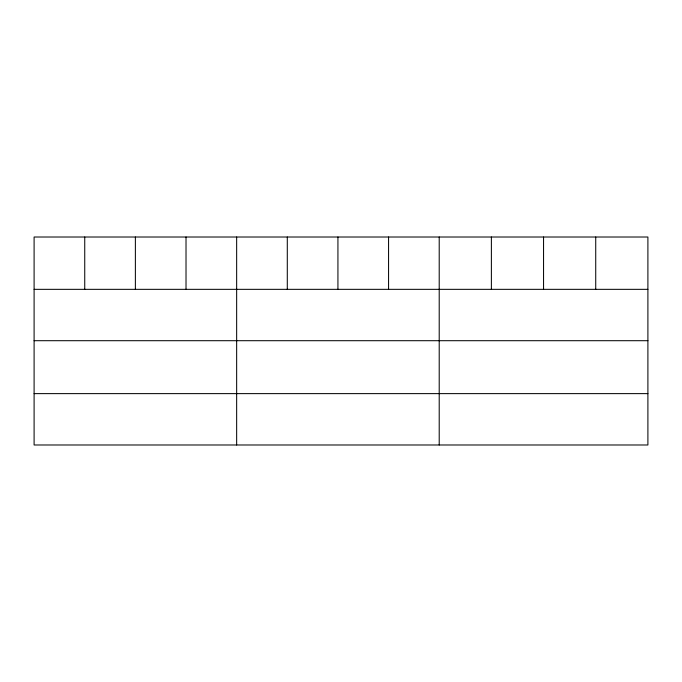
<?xml version="1.0" encoding="UTF-8"?>
<svg xmlns="http://www.w3.org/2000/svg" width="682" height="682" viewBox="0 0 682 682"><rect width="100%" height="100%" fill="white"/><g stroke="black" fill="none" stroke-linecap="round" stroke-linejoin="round"><path stroke-width="1.02" d="M647.9 340.702L647.9 237.012L34.1 237.012L34.1 444.988L647.9 444.988L647.9 340.702L34.1 340.702M34.1 289.339L647.9 289.339M34.1 393.625L647.9 393.625M595.727 237.012L595.727 289.339M543.554 237.012L543.554 289.339M491.381 237.012L491.381 289.339M439.208 237.012L439.208 444.988M388.57 237.012L388.57 289.339M337.931 237.012L337.931 289.339M287.293 237.012L287.293 289.339M236.654 237.012L236.654 444.988M186.016 237.012L186.016 289.339M135.377 237.012L135.377 289.339M84.739 237.012L84.739 289.339"/></g></svg>
